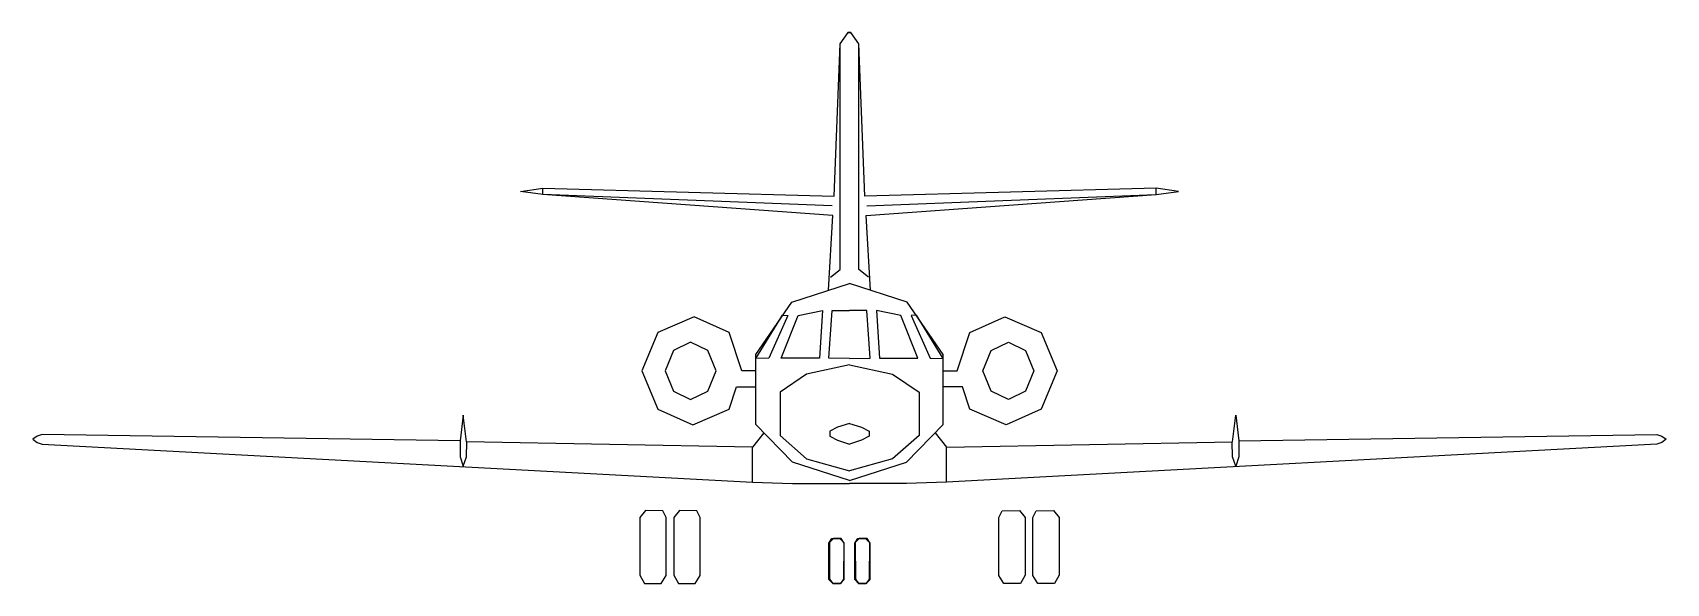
# Model space of a CAD drawing. Header units: millimetres. Extents: x -2555.2 to -2532.1, y 1498.9 to 1506.7.
import ezdxf

# ---------------------------------------------------------------- set-up
doc = ezdxf.new("R2010")
doc.units = ezdxf.units.MM
doc.header["$LTSCALE"] = 10
doc.layers.add('Aeronaves', color=2, linetype='Continuous')

msp = doc.modelspace()

# ---------------------------------------------------------------- linework, layer by layer
at = {"layer": 'Aeronaves'}
for p, q in [((-2543.78, 1503.343), (-2543.78, 1506.54)), ((-2543.514, 1503.343), (-2543.514, 1506.54)), ((-2547.989, 1504.402), (-2547.989, 1504.493)), ((-2539.305, 1504.402), (-2539.305, 1504.493)), ((-2543.892, 1504.245), (-2547.989, 1504.402)), ((-2543.402, 1504.245), (-2539.305, 1504.402)), ((-2543.916, 1503.231), (-2543.78, 1503.343)), ((-2543.378, 1503.231), (-2543.514, 1503.343)), ((-2549.16, 1500.913), (-2549.16, 1500.689)), ((-2549.069, 1500.689), (-2549.066, 1500.897)), ((-2545.019, 1500.329), (-2545.019, 1500.824)), ((-2542.275, 1500.329), (-2542.275, 1500.824)), ((-2538.226, 1500.689), (-2538.228, 1500.897)), ((-2538.134, 1500.913), (-2538.134, 1500.689)), ((-2549.16, 1500.689), (-2549.115, 1500.553)), ((-2549.115, 1500.553), (-2549.069, 1500.689)), ((-2538.179, 1500.553), (-2538.226, 1500.689)), ((-2538.134, 1500.689), (-2538.179, 1500.553))]:
    msp.add_line(p, q, dxfattribs=at)
for points in [[(-2543.946, 1503.046), (-2543.881, 1504.107), (-2547.989, 1504.402), (-2548.305, 1504.446), (-2547.989, 1504.493), (-2543.862, 1504.379), (-2543.78, 1506.54), (-2543.668, 1506.697), (-2543.624, 1506.697)], [(-2543.348, 1503.046), (-2543.413, 1504.107), (-2539.305, 1504.402), (-2538.99, 1504.446), (-2539.305, 1504.493), (-2543.432, 1504.379), (-2543.514, 1506.54), (-2543.626, 1506.697), (-2543.67, 1506.697)], [(-2543.647, 1500.352), (-2544.456, 1500.611), (-2544.972, 1501.144), (-2544.972, 1502.135), (-2544.465, 1502.876), (-2543.647, 1503.142)], [(-2543.647, 1500.352), (-2542.839, 1500.611), (-2542.322, 1501.144), (-2542.322, 1502.135), (-2542.829, 1502.876), (-2543.647, 1503.142)], [(-2544.979, 1501.904), (-2545.173, 1501.904), (-2545.353, 1502.446), (-2545.848, 1502.67), (-2546.363, 1502.446), (-2546.587, 1501.904), (-2546.363, 1501.364), (-2545.867, 1501.14), (-2545.353, 1501.364), (-2545.248, 1501.679), (-2544.974, 1501.679)], [(-2543.647, 1502.081), (-2543.939, 1502.084), (-2543.892, 1502.759), (-2543.647, 1502.761)], [(-2543.647, 1502.081), (-2543.355, 1502.084), (-2543.402, 1502.759), (-2543.647, 1502.761)], [(-2542.315, 1501.904), (-2542.121, 1501.904), (-2541.941, 1502.446), (-2541.446, 1502.67), (-2540.932, 1502.446), (-2540.707, 1501.904), (-2540.932, 1501.364), (-2541.427, 1501.14), (-2541.941, 1501.364), (-2542.046, 1501.679), (-2542.32, 1501.679)], [(-2543.647, 1501.99), (-2544.255, 1501.857), (-2544.631, 1501.602), (-2544.631, 1500.99), (-2544.255, 1500.66), (-2543.647, 1500.488)], [(-2543.647, 1501.99), (-2543.04, 1501.857), (-2542.663, 1501.602), (-2542.663, 1500.99), (-2543.04, 1500.66), (-2543.647, 1500.488)], [(-2544.862, 1501.027), (-2545.019, 1500.824), (-2549.069, 1500.901), (-2549.115, 1501.275), (-2549.16, 1500.913), (-2555.079, 1501.004), (-2555.147, 1500.981), (-2555.212, 1500.936), (-2555.147, 1500.892), (-2555.079, 1500.868), (-2545.019, 1500.329), (-2544.456, 1500.308), (-2543.646, 1500.308)], [(-2542.432, 1501.027), (-2542.275, 1500.824), (-2538.226, 1500.901), (-2538.179, 1501.275), (-2538.134, 1500.913), (-2532.215, 1501.004), (-2532.147, 1500.981), (-2532.082, 1500.936), (-2532.147, 1500.892), (-2532.215, 1500.868), (-2542.275, 1500.329), (-2542.839, 1500.308), (-2543.648, 1500.308)], [(-2543.647, 1501.161), (-2543.818, 1501.107), (-2543.925, 1501.048), (-2543.925, 1500.981), (-2543.818, 1500.925), (-2543.647, 1500.868)], [(-2543.647, 1501.161), (-2543.477, 1501.107), (-2543.369, 1501.048), (-2543.369, 1500.981), (-2543.477, 1500.925), (-2543.647, 1500.868)]]:
    msp.add_lwpolyline(points, dxfattribs=at)
for points in [[(-2544.519, 1502.691), (-2544.788, 1502.086), (-2544.972, 1502.081), (-2544.596, 1502.694)], [(-2544.028, 1502.759), (-2544.072, 1502.084), (-2544.615, 1502.084), (-2544.376, 1502.691)], [(-2543.266, 1502.759), (-2543.222, 1502.084), (-2542.68, 1502.084), (-2542.918, 1502.691)], [(-2542.775, 1502.691), (-2542.507, 1502.086), (-2542.322, 1502.081), (-2542.698, 1502.694)], [(-2545.898, 1502.31), (-2546.138, 1502.191), (-2546.257, 1501.904), (-2546.138, 1501.619), (-2545.898, 1501.499), (-2545.655, 1501.619), (-2545.535, 1501.904), (-2545.655, 1502.191)], [(-2541.397, 1502.31), (-2541.156, 1502.191), (-2541.037, 1501.904), (-2541.156, 1501.619), (-2541.397, 1501.499), (-2541.64, 1501.619), (-2541.759, 1501.904), (-2541.64, 1502.191)], [(-2546.535, 1499.926), (-2546.614, 1499.826), (-2546.614, 1499.009), (-2546.552, 1498.894), (-2546.316, 1498.894), (-2546.243, 1499.005), (-2546.243, 1499.826), (-2546.29, 1499.921)], [(-2546.053, 1499.926), (-2546.132, 1499.826), (-2546.132, 1499.009), (-2546.069, 1498.894), (-2545.833, 1498.894), (-2545.76, 1499.005), (-2545.76, 1499.826), (-2545.807, 1499.921)], [(-2541.242, 1499.926), (-2541.162, 1499.826), (-2541.162, 1499.009), (-2541.225, 1498.894), (-2541.461, 1498.894), (-2541.534, 1499.005), (-2541.534, 1499.826), (-2541.487, 1499.921)], [(-2540.759, 1499.926), (-2540.68, 1499.826), (-2540.68, 1499.009), (-2540.743, 1498.894), (-2540.979, 1498.894), (-2541.052, 1499.005), (-2541.052, 1499.826), (-2541.005, 1499.921)], [(-2543.733, 1498.952), (-2543.775, 1498.894), (-2543.885, 1498.894), (-2543.938, 1498.947), (-2543.938, 1499.465), (-2543.895, 1499.528), (-2543.786, 1499.528), (-2543.728, 1499.475)], [(-2543.928, 1498.952), (-2543.885, 1498.894), (-2543.775, 1498.894), (-2543.723, 1498.947), (-2543.723, 1499.465), (-2543.765, 1499.528), (-2543.875, 1499.528), (-2543.932, 1499.475)], [(-2543.367, 1498.952), (-2543.409, 1498.894), (-2543.519, 1498.894), (-2543.571, 1498.947), (-2543.571, 1499.465), (-2543.529, 1499.528), (-2543.419, 1499.528), (-2543.362, 1499.475)], [(-2543.561, 1498.952), (-2543.519, 1498.894), (-2543.409, 1498.894), (-2543.356, 1498.947), (-2543.356, 1499.465), (-2543.399, 1499.528), (-2543.509, 1499.528), (-2543.566, 1499.475)]]:
    msp.add_lwpolyline(points, close=True, dxfattribs=at)

doc.saveas('drawing.dxf')
